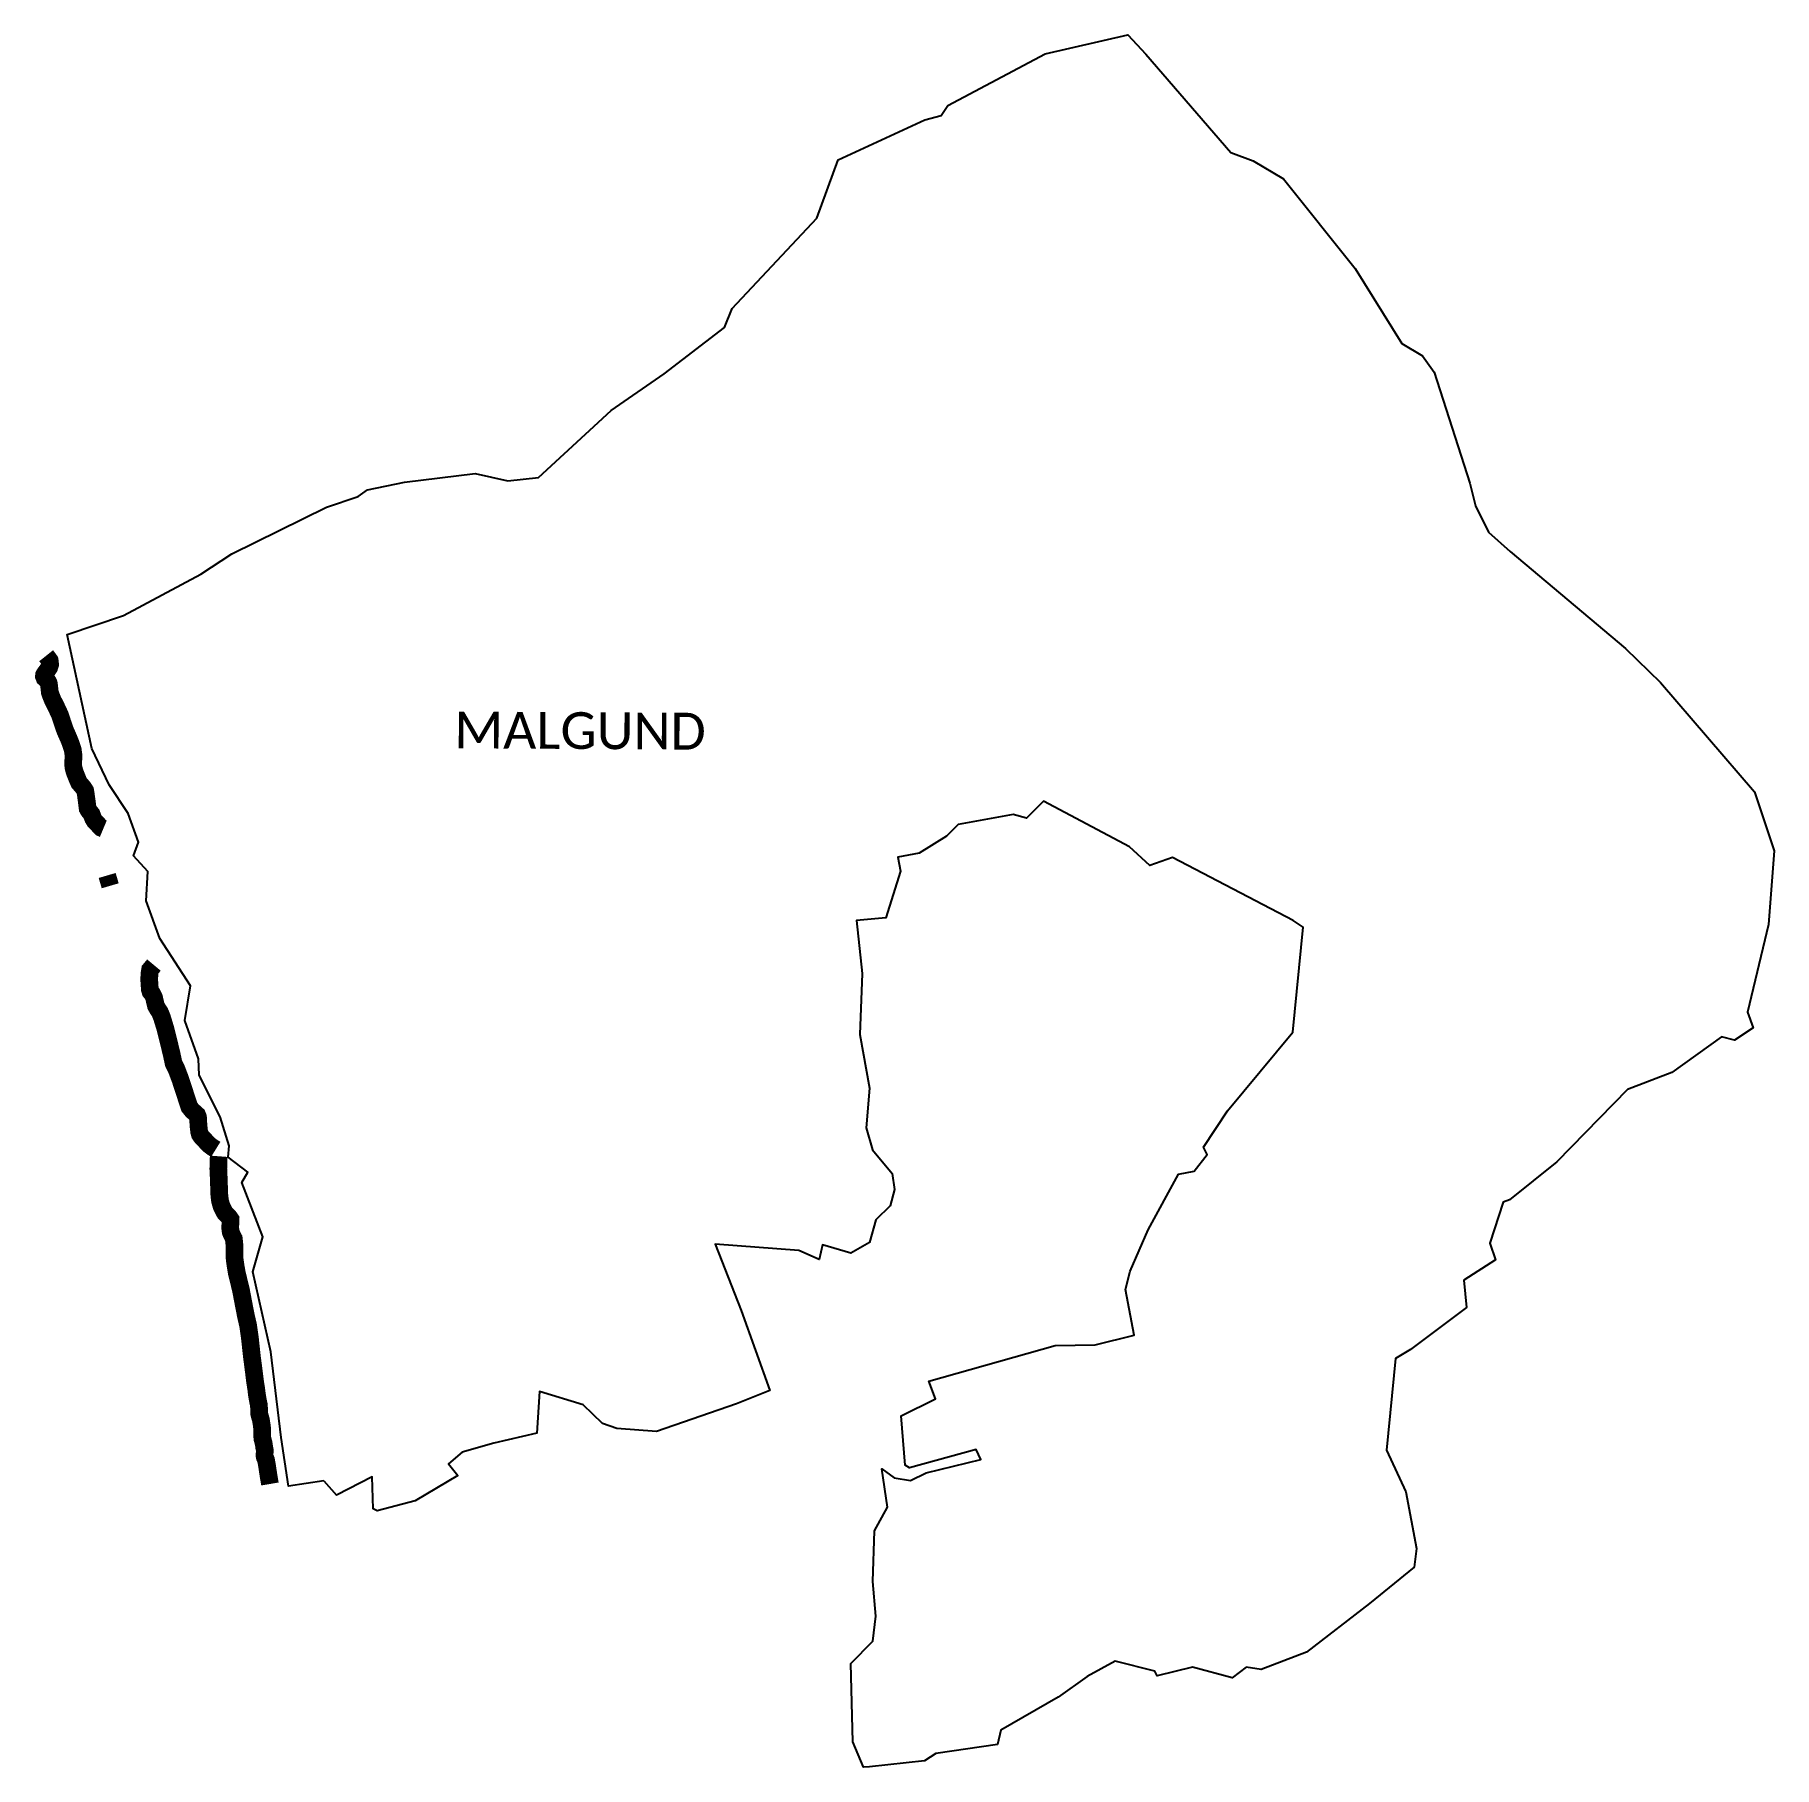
# Model space of a CAD drawing. Header units: metres. Extents: x 314261 to 319180, y 1897866 to 1902766.
import ezdxf

# ---------------------------------------------------------------- set-up
doc = ezdxf.new("R2010")
doc.units = ezdxf.units.M
for name, color, linetype in [('NATURALLY PROTECTED', 3, 'Continuous'), ('village', 3, 'Continuous'), ('VILLAGE NAME', 250, 'Continuous')]:
    doc.layers.add(name, color=color, linetype=linetype)
doc.styles.get("Standard").update_dxf_attribs({"font": 'calibri.ttf'})

msp = doc.modelspace()

# ---------------------------------------------------------------- linework, layer by layer
at = {"layer": 'NATURALLY PROTECTED', "color": 116, "true_color": 0x136734, "const_width": 50, "flags": 128}
for points in [[(314293, 1901009.3), (314296.1, 1901005.4), (314303.1, 1900995.6), (314303.9, 1900990.9), (314304, 1900983.6), (314301.7, 1900976.3), (314298.1, 1900970.8), (314292, 1900962.2), (314289.1, 1900958.4), (314287.2, 1900955), (314286.7, 1900951.1), (314288.5, 1900946.5), (314293.6, 1900941.9), (314297.8, 1900936.5), (314300.4, 1900931.1), (314301.6, 1900922.8), (314303.5, 1900905.4), (314305.7, 1900898.8), (314312.2, 1900882.6), (314319.2, 1900869.4), (314331.8, 1900842.4), (314339.4, 1900819.3), (314346.8, 1900798), (314356.5, 1900776), (314362, 1900762.3), (314368.4, 1900742.7), (314370.1, 1900729.8), (314370.1, 1900717.8), (314369.2, 1900704.8), (314370.2, 1900693.7), (314373.6, 1900680.7), (314382.2, 1900659.1), (314386.5, 1900649.8), (314390.7, 1900644.8), (314397.8, 1900636.7), (314403.5, 1900627.6), (314405.1, 1900617.7), (314407.4, 1900601.1), (314409.5, 1900584.3), (314410.4, 1900577), (314413.9, 1900570.8), (314421.6, 1900561.2), (314425.9, 1900549.3), (314430.4, 1900541.6), (314440.2, 1900531.6), (314444.4, 1900527), (314448.5, 1900522.7), (314454.7, 1900520.1)], [(314465.6, 1900387.9), (314474.2, 1900358.7)], [(314597.9, 1900134.5), (314587.1, 1900121.5), (314585.2, 1900110.7), (314584.5, 1900094.2), (314585, 1900083.6), (314586.4, 1900065.2), (314588.3, 1900058.9), (314593.1, 1900053), (314597.8, 1900043.8), (314600.1, 1900033.8), (314603.4, 1900019.7), (314608.6, 1900010.1), (314614.5, 1900001.2), (314620, 1899988.1), (314629.8, 1899956.1), (314639.5, 1899917.5), (314647.8, 1899883), (314653.5, 1899856.4), (314661.3, 1899841.1), (314672.5, 1899811.3), (314685.3, 1899772.1), (314698, 1899733.1), (314705.6, 1899723.6), (314720.1, 1899710.4), (314722.5, 1899704.2), (314723.8, 1899680.2), (314725.8, 1899662.8), (314727.8, 1899655.6), (314733.4, 1899647.5), (314754.4, 1899625.9), (314763.8, 1899618.7), (314769, 1899615.6), (314772.7, 1899613.3)], [(314781.2, 1899593.7), (314780.5, 1899584.7), (314779.9, 1899558.2), (314780.6, 1899544.9), (314781.8, 1899511.6), (314782.8, 1899484), (314784.6, 1899468), (314789.2, 1899452), (314798.5, 1899433.7), (314809.4, 1899422.9), (314814.6, 1899415.4), (314814.3, 1899406.6), (314814.3, 1899406.6), (314813.7, 1899396.5), (314813.8, 1899388.5), (314815, 1899379.5), (314817.9, 1899372.3), (314823.6, 1899361.2), (314825.4, 1899344.4), (314825.6, 1899318.6), (314826.2, 1899301.5), (314829.2, 1899281), (314832.4, 1899262.6), (314843.7, 1899216.5), (314851.5, 1899175.3), (314858.3, 1899140.5), (314864, 1899116.2), (314869, 1899081.7), (314874.9, 1899026.5), (314878.5, 1898999.5), (314880.7, 1898982), (314883.9, 1898955.9), (314887, 1898936.6), (314889, 1898919.6), (314891.3, 1898906.3), (314892.7, 1898898.6), (314894.5, 1898890.5), (314895.3, 1898878.7), (314895.5, 1898866), (314897.4, 1898858.2), (314900.3, 1898848.4), (314902.4, 1898835.1), (314904, 1898822.5), (314903.8, 1898804.3), (314904.7, 1898794.4), (314906.9, 1898786.4), (314908.1, 1898782.4), (314909.7, 1898770.3), (314911.2, 1898763.4), (314911.3, 1898759.5), (314910.9, 1898753.1), (314910.6, 1898747.1), (314911.6, 1898742.2), (314914.7, 1898735), (314917.6, 1898719.1), (314921.6, 1898692.3), (314925.9, 1898666.9)]]:
    msp.add_lwpolyline(points, dxfattribs=at)
at = {"layer": 'village', "flags": 128}
msp.add_lwpolyline([(315078.7, 1898675.5), (315114.2, 1898635.4)], dxfattribs=at)
at = {"layer": 'village', "color": 3, "true_color": 0x00ff00}
for points in [[(315078.7, 1898675.5, 0), (314978.1, 1898660.8, 0), (314957.2, 1898798.6, 0), (314928.6, 1899040.3, 0), (314877.8, 1899266.5, 0), (314905.4, 1899366.3, 0), (314846.3, 1899519.1, 0), (314862.9, 1899548.5, 0), (314808, 1899591.5, 0), (314810.9, 1899623.2, 0), (314785.6, 1899705.7, 0), (314725.8, 1899822.9, 0), (314723.6, 1899869.5, 0), (314685.4, 1899978.1, 0), (314701.1, 1900075.3, 0), (314614.8, 1900209.9, 0), (314576, 1900315.8, 0), (314580.5, 1900398.9, 0), (314539.9, 1900443.3, 0), (314554.1, 1900482.2, 0), (314524.8, 1900563.3, 0), (314471, 1900643.8, 0), (314422.7, 1900746.8, 0), (314352.5, 1901069.5, 0), (314512.1, 1901123, 0), (314730.4, 1901240, 0), (314818.1, 1901297.4, 0), (315085.4, 1901429.1, 0), (315175.3, 1901459.3, 0), (315201.9, 1901478.7, 0), (315306.6, 1901499.9, 0), (315505.8, 1901524.6, 0), (315598.9, 1901503.7, 0), (315685.2, 1901513.5, 0), (315890.4, 1901702.7, 0), (316041, 1901806.5, 0), (316211.5, 1901937.6, 0), (316233, 1901991.4, 0), (316472, 1902246.5, 0), (316532.9, 1902411.5, 0), (316777.9, 1902525.2, 0), (316823.7, 1902537.2, 0), (316842.6, 1902565.9, 0), (317117.8, 1902711.5, 0), (317351.5, 1902765.5, 0), (317403, 1902711.1, 0), (317642.9, 1902433, 0), (317706.3, 1902408.7, 0), (317792.2, 1902358.4, 0), (317994.3, 1902104.4, 0), (318126.8, 1901892.8, 0), (318185.3, 1901857.4, 0), (318218.4, 1901811, 0), (318319, 1901497, 0), (318335, 1901433.2, 0), (318371.8, 1901358.5, 0), (318433, 1901304.4, 0), (318759.3, 1901029.8, 0), (318858, 1900933.9, 0), (319123.5, 1900624.5, 0), (319179.7, 1900457.1, 0)], [(319179.7, 1900457.1, 0), (319163.6, 1900249.2, 0), (319104.6, 1900001.4, 0), (319120.4, 1899956.9, 0), (319067.3, 1899922, 0), (319031, 1899931.3, 0), (318890, 1899831, 0), (318764.7, 1899782.4, 0), (318564.6, 1899578.4, 0), (318431.3, 1899470.1, 0), (318413.1, 1899464.1, 0), (318375.8, 1899348.2, 0), (318391.1, 1899301.3, 0), (318301.9, 1899243.4, 0), (318309.2, 1899166.4, 0), (318151.6, 1899047.2, 0), (318108.4, 1899021.6, 0), (318083.6, 1898762.6, 0), (318137.6, 1898645, 0), (318168.5, 1898484.3, 0), (318161.5, 1898431.4, 0), (318035, 1898328.6, 0), (317857.3, 1898191.2, 0), (317729.3, 1898142.2, 0), (317686.4, 1898149.2, 0), (317646.6, 1898118.9, 0), (317534.5, 1898149.1, 0), (317435, 1898124.6, 0), (317428.1, 1898137.5, 0), (317316.1, 1898166.2, 0), (317236.5, 1898122.8, 0), (317154.7, 1898063.9, 0), (316992.8, 1897970.3, 0), (316983.7, 1897930.3, 0), (316809.1, 1897905.1, 0), (316776.7, 1897884.1, 0), (316621.6, 1897866.6, 0), (316604.8, 1897865.9, 0), (316574.1, 1897937.7, 0), (316568.5, 1898159.3, 0), (316630.7, 1898222.1, 0), (316638.8, 1898293, 0), (316630.3, 1898390.9, 0), (316635.7, 1898534.6, 0), (316672.2, 1898601.3, 0), (316656.3, 1898709.5, 0), (316690.7, 1898684.6, 0), (316737.6, 1898677.2, 0), (316781.8, 1898698.7, 0), (316936.3, 1898736.4, 0), (316923.2, 1898764.9, 0), (316734.4, 1898713, 0), (316722.3, 1898720.2, 0), (316711, 1898859.6, 0), (316807.9, 1898907.7, 0), (316789, 1898958, 0), (317146.3, 1899058.5, 0), (317259, 1899060.2, 0), (317369.8, 1899087.4, 0), (317345.3, 1899216.8, 0), (317358.8, 1899268.4, 0), (317409.6, 1899385.7, 0), (317495.5, 1899543.3, 0), (317539.6, 1899551.2, 0), (317576.6, 1899598.8, 0), (317566.1, 1899619.2, 0), (317633.5, 1899722.7, 0), (317818.5, 1899944.9, 0), (317847.8, 1900241.6, 0), (317819.7, 1900261, 0), (317478.1, 1900438.6, 0), (317413.8, 1900416.3, 0), (317356.1, 1900469, 0), (317113.3, 1900597.9, 0), (317065.3, 1900550.1, 0), (317027.8, 1900560.2, 0), (316871.9, 1900532.2, 0), (316838.7, 1900499.1, 0), (316761.7, 1900450.6, 0), (316701.1, 1900439.3, 0), (316709.2, 1900400.5, 0), (316667.1, 1900268.2, 0), (316585, 1900260.3, 0), (316600.8, 1900110.5, 0), (316594.1, 1899938.4, 0), (316621.5, 1899786.4, 0), (316611.6, 1899674.1, 0), (316629.8, 1899611.5, 0), (316685.5, 1899545.1, 0), (316692, 1899500.2, 0), (316680.1, 1899453.3, 0), (316639.4, 1899414.3, 0), (316621.5, 1899349.6, 0), (316568.5, 1899319.6, 0), (316488.3, 1899343.1, 0), (316478.6, 1899302.2, 0), (316421.6, 1899327.2, 0), (316184.7, 1899345, 0), (316258.2, 1899157.6, 0), (316339.4, 1898931.2, 0), (316245.3, 1898893.3, 0), (316018.8, 1898815.1, 0), (315906.5, 1898824.2, 0), (315866.2, 1898838.2, 0), (315811.7, 1898890.9, 0), (315688, 1898928.3, 0), (315680.3, 1898810.3, 0), (315559, 1898782.5, 0), (315469.3, 1898757, 0), (315430.6, 1898724.1, 0), (315457.2, 1898690.7, 0), (315336.9, 1898618.9, 0), (315229.4, 1898591.4, 0), (315217.6, 1898596.9, 0), (315214.9, 1898687.3, 0), (315114.2, 1898635.4, 0)]]:
    msp.add_polyline3d(points, dxfattribs=at)

# ---------------------------------------------------------------- texts
at = {"layer": 'VILLAGE NAME', "insert": (315447.2, 1900851.7), "char_height": 104.04, "attachment_point": 1, "rotation": 359.6762}
msp.add_mtext_dynamic_manual_height_columns('MALGUND', width=844.715, gutter_width=520.2, heights=[0], dxfattribs=at)

doc.saveas('drawing.dxf')
